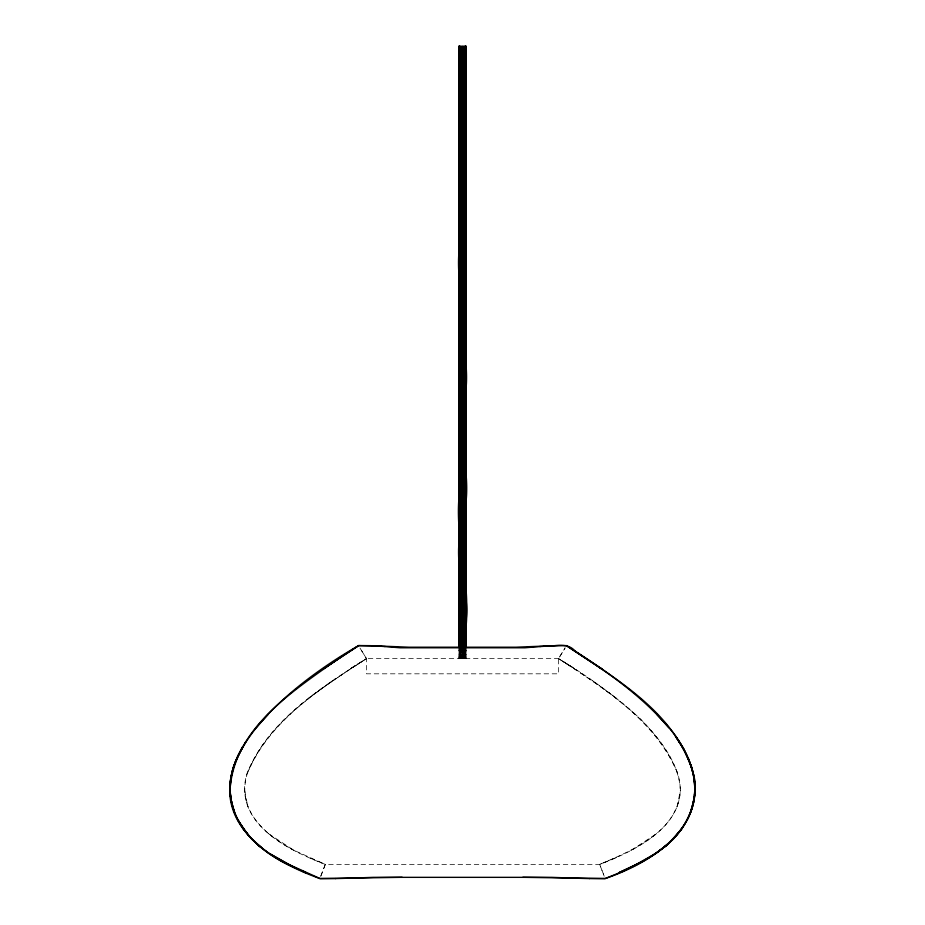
<?xml version="1.0" encoding="UTF-8"?>
<svg xmlns="http://www.w3.org/2000/svg" width="925" height="925" viewBox="0 0 925 925"><rect width="100%" height="100%" fill="white"/><g stroke="black" fill="none" stroke-linecap="round" stroke-linejoin="round"><path stroke-width="0.69" stroke-dasharray="4.62 3.47" d="M459.066 646.54L459.309 658.623L460.65 646.54L462.5 658.623L464.408 646.54L465.668 658.623L465.934 646.54L465.934 658.623L465.865 646.54L464.951 658.623L463.113 646.54M459.135 654.599L459.656 646.54L461.193 658.623L463.159 646.54L463.159 658.623L464.951 646.54L465.865 658.623L465.934 654.599L459.066 654.599L459.124 658.623L460.095 646.54L461.841 658.623L461.841 646.54L463.749 658.623L465.379 646.54L465.865 654.599M459.135 646.54L459.066 658.623L459.135 646.54L460.049 658.623L461.887 646.54L461.887 658.623L463.807 646.54L465.344 658.623L465.668 646.54L464.408 658.623L462.5 646.54L460.65 658.623L459.309 646.54L459.621 658.623L461.251 646.54L463.113 658.623M566.667 663.688C609.691 692.501 657.952 723.119 677.667 773.381C692.813 822.568 637.14 850.168 599.678 864.389L325.322 864.389C287.86 850.168 232.187 822.568 247.333 773.381C267.048 723.119 315.309 692.501 358.333 663.688M677.192 806.889L680.245 790.725M320.802 876.206L325.322 864.389L293.896 850.283L267.036 832.708M320.744 876.183L325.322 864.389L308.603 857.51M247.333 773.381C269.499 720.517 320.316 688.628 366.473 658.623L558.527 658.623C587.93 676.337 616.015 696.328 641.222 719.708C659.907 739.283 679.077 762.501 680.43 790.713C677.169 832.049 632.873 850.168 599.678 864.389L604.198 876.206M677.667 773.381C655.501 720.517 604.684 688.628 558.527 658.623L565.14 647.835L558.527 658.623L558.527 673.816L366.473 673.816L366.473 658.623L359.86 647.835L366.473 658.623C319.923 688.269 269.002 720.298 247.021 773.335C236.014 809.583 264.851 834.986 293.896 850.283M308.927 697.947L335.312 678.603M631.232 850.341L657.964 832.708M350.483 668.717L366.473 658.623L350.297 668.694M616.397 857.51L599.678 864.389L604.256 876.183M459.066 650.576L465.934 650.576M616.073 697.947L589.688 678.603M574.645 668.694L558.527 658.623L574.518 668.717M244.755 790.725L247.808 806.889M465.865 646.54L465.876 658.623M465.668 646.54L465.691 658.623M465.344 646.54L465.344 658.623M462.5 646.54L462.5 658.623M461.251 646.54L461.251 658.623M460.65 646.54L460.65 658.623M460.095 646.54L460.049 658.623M459.656 646.54L459.656 658.623M459.309 646.54L459.332 658.623M464.951 658.623L464.951 646.54L464.905 658.623M464.408 658.623L464.408 646.54L464.35 658.623M463.807 658.623L463.807 646.54L463.749 658.623"/><path stroke-width="1.39" d="M465.749 56.992L465.934 46.25L465.934 646.54L459.066 646.54L459.262 631.775M459.262 599.539L460.049 614.316L464.905 646.54L464.905 46.25L465.865 58.333L465.749 113.393M465.934 82.51L465.934 106.687L459.066 106.687L459.066 54.309L465.934 54.309L465.934 82.51L459.066 82.51M465.749 125.488L465.934 110.711L459.066 110.711L459.124 122.794L459.262 120.111M465.749 141.594L465.934 122.794L459.066 122.794C456.8 148.22 465.587 172.767 465.749 197.996M465.749 153.689L465.934 138.912L459.066 138.912C457.378 162.962 465.761 186.179 465.749 210.091M459.262 95.934L460.049 110.711L465.668 150.995L465.934 191.29L459.066 191.29L459.262 152.347M465.876 195.314L465.934 150.995L459.066 150.995L459.309 199.349L465.344 243.657L465.749 278.575M465.876 207.397L465.934 195.314L459.066 195.314C457.505 223.827 468.2 251.357 465.934 279.917L459.066 279.917L459.066 247.692L465.934 247.692L465.749 266.493M465.749 226.209L465.934 207.397L459.066 207.397L459.621 231.574L465.668 275.893L465.934 316.177L459.066 316.177L459.262 277.234M465.749 238.292L465.934 223.515L459.066 223.515L459.124 235.609L459.262 232.915M465.749 250.374L465.934 235.609L459.066 235.609C457.378 259.647 465.761 282.877 465.749 306.776M465.749 322.894L465.934 275.893L459.066 275.893L459.309 324.236L465.668 372.578L465.749 407.497M465.749 334.977L465.934 320.212L459.066 320.212C457.436 347.384 467.507 373.608 465.934 400.779L459.066 400.779L459.262 361.837M465.749 351.095L465.934 332.295L459.066 332.295C457.066 356.819 464.685 380.522 465.865 404.815M465.749 363.178L465.934 348.413L459.066 348.413C457.378 372.463 465.761 395.68 465.749 419.58M459.262 305.435C459.991 334.191 469.322 362.334 465.749 391.379M465.876 416.897L465.934 404.815L459.066 404.815C458.176 438.196 470.12 470.594 465.749 504.194M465.749 431.674L465.934 416.897L459.066 416.897C457.436 444.081 467.507 470.305 465.934 497.477L459.066 497.477L459.262 458.534M465.749 447.792L465.934 428.992L459.066 428.992C457.066 453.504 464.685 477.208 465.865 501.5M465.749 459.875L465.934 445.098L459.066 445.098C457.436 472.282 467.507 498.506 465.934 525.678L459.066 525.678L459.066 501.5L465.934 501.5L465.749 516.277M465.749 379.296L465.934 360.496L459.066 360.496L459.309 408.838L465.344 453.158L465.749 488.076M465.749 532.395L465.668 493.453L460.049 453.158L459.262 438.392M465.749 544.478L465.934 529.701L459.066 529.701C458.176 563.082 470.12 595.492 465.749 629.081M465.749 560.596L465.934 541.796L459.066 541.796C456.372 568.597 465.333 594.474 465.749 621.022M465.749 572.679L465.934 557.914L459.066 557.914C457.586 581.05 464.893 603.424 465.865 626.398M465.749 584.762L465.934 569.997L459.066 569.997C457.378 594.047 465.761 617.264 465.749 641.175M459.262 494.794C454.637 537.783 470.386 579.362 465.934 622.363L459.066 622.363L459.262 583.421M465.876 638.481L465.934 626.398L459.066 626.398L459.621 646.54L459.621 46.25L464.905 82.51L465.749 97.287M459.262 587.456C458.916 607.367 465.333 626.676 465.865 646.54L465.934 638.481L459.066 638.481L459.124 646.54L459.262 643.858M465.749 105.334C465.992 85.435 459.609 66.126 459.124 46.25L459.066 58.333L465.934 58.333L465.865 46.25L465.749 48.932M465.749 169.795L464.905 155.03L459.309 114.735L459.262 55.65M459.262 103.993L459.066 118.77L465.934 118.77C467.599 94.72 459.124 71.502 459.262 47.591M459.262 116.088L459.066 130.853L465.934 130.853C467.599 106.814 459.124 83.585 459.262 59.674M459.262 128.17L459.066 142.936L465.934 142.936C467.599 118.897 459.124 95.68 459.262 71.768M459.262 140.253L459.066 155.03L465.934 155.03C467.599 130.98 459.124 107.763 459.262 83.851M459.262 188.596L459.066 203.373L465.934 203.373C467.599 179.323 459.124 156.105 459.262 132.194M459.262 200.69L459.066 215.456L465.934 215.456C467.599 191.417 459.124 168.188 459.262 144.288M459.262 212.773L459.066 227.55L465.934 227.55C467.599 203.5 459.124 180.282 459.262 156.371M459.262 224.856L459.066 239.633L465.934 239.633C467.599 215.583 459.124 192.365 459.262 168.454M459.262 236.95L459.066 251.716L465.934 251.716C467.599 227.677 459.124 204.448 459.262 180.548M465.865 332.295C463.887 304.498 456.094 277.176 459.262 249.033M459.262 313.494L459.066 328.271L465.934 328.271C467.599 304.221 459.124 281.003 459.262 257.092M459.262 325.577L459.066 340.354L465.934 340.354C467.599 316.304 459.124 293.086 459.262 269.175M459.262 337.671L459.066 352.437L465.934 352.437L465.344 332.295L459.309 287.976M459.262 349.754L459.066 364.531L465.934 364.531C467.599 340.481 459.124 317.263 459.262 293.352M459.262 410.18L459.066 424.957L465.934 424.957C467.599 400.918 459.124 377.689 459.262 353.778M459.262 422.274L459.066 437.039L465.934 437.039C467.599 413.001 459.124 389.772 459.262 365.872M459.262 434.357L459.066 449.134L465.934 449.134C467.599 425.084 459.124 401.866 459.262 377.955M459.262 446.44L459.066 461.217L465.934 461.217C467.599 437.167 459.124 413.949 459.262 390.038M465.865 557.914L459.309 505.536L459.066 457.193L465.934 457.193L465.749 475.993M459.262 522.995L459.066 537.76L465.934 537.76C467.599 513.722 459.124 490.493 459.262 466.593M459.262 535.078L459.066 549.855L465.934 549.855C467.599 525.805 459.124 502.587 459.262 478.676M459.262 547.161L459.066 561.938L465.934 561.938C467.599 537.887 459.124 514.67 459.262 490.759M459.262 571.338L459.066 586.115L465.934 586.115C467.599 562.065 459.124 538.847 459.262 514.936M465.749 85.193L464.905 70.427L461.193 46.25L461.193 646.54L459.124 626.398L459.066 582.079L465.934 582.079L465.749 600.88M459.262 619.681L459.066 634.457L465.934 634.457C467.599 610.407 459.124 587.19 459.262 563.279M465.749 52.968L465.668 46.25L465.668 646.54L460.049 606.257L459.262 591.48M465.749 61.027L465.876 58.333M465.749 65.051L464.35 46.25L464.35 646.54L460.049 618.339L459.262 603.562M465.749 73.11L465.344 62.368L463.113 46.25L463.113 646.54L459.309 618.339M465.749 69.074L463.749 46.25L463.749 646.54L460.049 622.363L459.262 607.598M465.749 77.133L465.344 66.392L462.5 46.25L462.5 646.54L459.621 626.398L459.262 611.622M465.749 81.169L464.905 66.392L461.841 46.25L461.841 646.54L459.124 622.363M465.749 89.228L464.905 74.451L460.592 46.25L460.592 646.54L459.262 627.74M465.749 93.252L464.905 78.475L460.049 46.25L460.049 646.54L459.124 634.457M465.749 101.311L464.905 86.534L459.309 46.25L459.309 646.54L459.262 639.822M465.749 109.37L465.876 106.687M465.749 117.429C465.992 97.518 459.609 78.209 459.124 58.333M465.749 121.453L465.876 118.77M465.749 129.512C466.038 107.381 458.048 85.909 459.262 63.709M465.749 133.535L465.876 130.853M465.749 137.571C466.108 116.77 458.812 96.593 459.262 75.792M465.749 145.63L465.876 142.936M465.749 149.653C466.108 128.852 458.812 108.688 459.262 87.887M465.749 157.713L465.876 155.03M465.749 161.748C466.108 140.947 458.812 120.77 459.262 99.969M465.749 165.772C465.992 145.861 459.609 126.552 459.124 106.687M465.749 173.831C466.108 153.03 458.812 132.853 459.262 112.052M465.749 181.89C466.003 160.638 458.719 140.045 459.124 118.77M465.749 177.854L464.905 163.089L459.309 122.794M465.749 185.913C466.108 165.113 458.812 144.936 459.262 124.135M465.749 189.949C465.992 170.038 459.609 150.729 459.124 130.853M465.749 193.972L465.876 191.29M465.749 202.032C465.992 182.121 459.609 162.812 459.124 142.936M465.749 206.055L465.876 203.373M465.749 214.114C465.992 194.215 459.609 174.906 459.124 155.03M465.749 218.15L465.876 215.456M465.749 222.173C466.108 201.373 458.812 181.196 459.262 160.395M465.749 230.233L465.876 227.55M465.749 234.256L464.905 219.491L459.309 179.196M465.749 242.315L465.876 239.633M465.749 246.351C466.108 225.55 458.812 205.373 459.262 184.572M465.749 254.41L465.876 251.716M465.749 258.433C466.108 237.633 458.812 217.456 459.262 196.655M465.749 262.457C465.992 242.558 459.609 223.249 459.124 203.373M465.749 270.516C466.108 249.727 458.812 229.55 459.262 208.749M465.749 274.552C465.992 254.641 459.609 235.332 459.124 215.456M465.749 282.611L465.876 279.917M465.749 290.67L464.905 275.893L459.309 235.609M465.749 286.634C465.992 266.724 459.609 247.414 459.124 227.55M465.749 294.693C466.038 272.563 458.048 251.091 459.262 228.891M465.749 298.717C465.992 278.818 459.609 259.509 459.124 239.633M465.749 302.752C466.108 281.952 458.812 261.775 459.262 240.974M465.749 310.812C465.992 290.901 459.609 271.592 459.124 251.716M465.749 314.835C466.108 294.034 458.812 273.858 459.262 253.057M465.749 318.871L465.876 316.177M465.749 326.918C466.108 306.129 458.812 285.952 459.262 265.151M465.749 330.953L465.876 328.271M465.749 339.012C465.992 319.102 459.609 299.792 459.124 279.917M465.749 347.072C466.038 324.929 458.048 303.469 459.262 281.258M465.749 343.036L465.876 340.354M465.749 355.131L465.876 352.437M465.749 359.154C466.108 338.353 458.812 318.177 459.262 297.376M465.749 367.213L465.876 364.531M465.749 371.237C466.108 350.436 458.812 330.271 459.262 309.47M465.749 375.272C465.992 355.362 459.609 336.053 459.124 316.177M465.749 383.332C466.108 362.531 458.812 342.354 459.262 321.553M465.749 387.355C465.992 367.445 459.609 348.135 459.124 328.271M465.749 395.414C466.108 374.613 458.812 354.437 459.262 333.636M465.749 403.473C466.003 382.222 458.719 361.629 459.124 340.354M465.749 399.438L464.905 384.673L459.309 344.377M465.749 411.533C465.992 391.622 459.609 372.312 459.124 352.437M465.749 415.556L465.876 412.874M465.749 423.615C465.992 403.705 459.609 384.395 459.124 364.531M465.749 427.639L465.876 424.957M465.749 435.698C466.108 414.897 458.812 394.732 459.262 373.931M465.749 439.733L465.876 437.039M465.749 443.757C466.108 422.956 458.812 402.78 459.262 381.979M465.749 455.84L464.905 441.075L459.309 400.779M465.749 451.816L465.876 449.134M465.749 463.899L465.876 461.217M465.749 467.934C466.108 447.133 458.812 426.957 459.262 406.156M465.749 471.958C465.992 452.059 459.609 432.738 459.124 412.874M465.749 480.017C466.108 459.216 458.812 439.04 459.262 418.239M465.749 484.041C465.992 464.142 459.609 444.833 459.124 424.957M465.749 492.1C466.108 471.311 458.812 451.134 459.262 430.333M465.749 496.135C465.992 476.225 459.609 456.915 459.124 437.039M465.749 500.159L465.876 497.477M465.749 512.253C466.003 491.002 458.719 470.409 459.124 449.134M465.749 508.218L464.905 493.453L459.309 453.158M465.749 520.301C465.992 500.402 459.609 481.092 459.124 461.217M465.749 524.336C466.108 503.535 458.812 483.359 459.262 462.558M465.749 528.36L465.876 525.678M465.749 536.419C466.108 515.618 458.812 495.442 459.262 474.641M465.749 540.454L465.876 537.76M465.749 548.502C466.108 527.712 458.812 507.536 459.262 486.735M465.749 552.537L465.876 549.855M465.749 556.561C465.992 536.662 459.609 517.352 459.124 497.477M465.749 564.62L464.905 549.855L459.309 509.559M465.749 568.655C466.038 546.513 458.048 525.053 459.262 502.853M465.749 576.714L465.876 574.02M465.749 580.738C466.108 559.937 458.812 539.761 459.262 518.96M465.749 588.797L465.876 586.115M465.749 592.821C466.108 572.02 458.812 551.855 459.262 531.054M465.749 596.856C465.992 576.946 459.609 557.636 459.124 537.76M465.749 604.915C466.108 584.114 458.812 563.938 459.262 543.137M465.749 608.939C465.992 589.028 459.609 569.719 459.124 549.855M465.749 612.963C466.108 592.173 458.812 571.997 459.262 551.196M465.749 616.998L464.905 602.221L459.309 561.938M465.749 625.057L465.876 622.363M465.749 633.116C465.992 613.206 459.609 593.896 459.124 574.02M465.749 637.14C466.108 616.339 458.812 596.163 459.262 575.362M465.749 645.199C465.992 625.288 459.609 605.979 459.124 586.115M465.865 110.711C465.333 90.847 458.916 71.526 459.262 51.627M459.135 70.427L459.262 67.733M459.262 79.828C458.916 99.738 465.333 119.047 465.865 138.912M459.262 91.91C458.916 111.821 465.333 131.13 465.865 150.995M459.135 110.711L459.262 108.028M459.135 138.912L459.262 136.229M459.135 150.995L459.262 148.312M459.262 164.43C458.916 184.341 465.333 203.65 465.865 223.515M459.262 172.489C458.199 193.787 465.217 214.403 465.865 235.609M459.135 179.196L459.262 176.513M459.135 195.314L459.262 192.631M459.135 207.397L459.262 204.714M459.262 216.808C458.916 236.708 465.333 256.028 465.865 275.893M459.135 223.515L459.262 220.832M459.135 247.692L459.262 245.009M459.262 261.116C458.916 281.027 465.333 300.336 465.865 320.212M459.135 275.893L459.262 273.21M459.135 287.976L459.262 285.293M459.262 289.317C458.916 309.228 465.333 328.537 465.865 348.413M459.262 301.411C458.916 321.322 465.333 340.631 465.865 360.496M459.135 320.212L459.262 317.518M459.135 332.295L459.262 329.612M459.135 344.377L459.262 341.695M459.135 348.413L459.262 345.719M459.135 360.496L459.262 357.813M459.262 369.896C458.916 389.807 465.333 409.116 465.865 428.992M459.262 386.014C458.916 405.925 465.333 425.234 465.865 445.098M459.262 394.073C458.199 415.371 465.217 435.987 465.865 457.193M459.262 398.097L459.066 412.874L465.934 412.874L465.865 400.779M459.135 404.815L459.262 402.132M459.135 416.897L459.262 414.215M459.135 428.992L459.262 426.298M459.135 445.098L459.262 442.416M459.135 453.158L459.262 450.475M459.135 457.193L459.262 454.499M459.262 470.617C458.916 490.528 465.333 509.837 465.865 529.701M459.262 482.7C458.916 502.61 465.333 521.92 465.865 541.796M459.135 501.5L459.262 498.818M459.135 509.559L459.262 506.877M459.262 510.901C458.916 530.811 465.333 550.121 465.865 569.997M459.135 529.701L459.262 527.019M459.135 541.796L459.262 539.102M459.135 557.914L459.262 555.22M459.262 559.255L459.066 574.02L465.934 574.02L465.865 561.938M459.135 569.997L459.262 567.314M459.135 582.079L459.262 579.397M459.262 595.515L460.049 610.28L465.344 646.54L465.344 46.25L465.865 54.309M459.135 618.339L459.262 615.657M459.135 626.398L459.262 623.716M459.135 638.481L459.262 635.799M341.221 656.681C295.26 689.68 234.302 726.981 230.024 789.545C231.215 837.934 280.032 864.135 319.83 878.542L335.567 878.577M230.787 781.07C225.342 820.648 259.093 852.607 292.705 866.656L269.857 853.787L292.705 866.656M230.695 779.035C229.088 790.228 230.811 801.744 234.545 812.358L231.053 799.986M540.003 646.587A48.678 1.85 -5.2 0 1 554.329 645.685C561.903 644.829 569.65 644.656 575.234 651.165C608.222 672.51 640.747 695.554 666.786 725.258C689.726 750.337 705.081 788.678 686.674 820.683C694.952 805.27 697.311 786.678 692.328 769.843M589.433 878.577L605.1 878.577C642.031 864.077 686.951 843.057 693.785 799.096M694.293 795.003L694.976 789.545L693.704 775.416L691.553 767.022L694.305 779.035M693.276 803.201L694.744 793.985L694.872 784.735L693.704 775.416M233.898 765.819L236.153 759.795L233.008 768.444L230.984 777.705L233.447 767.022C229.816 778.7 229.042 791.233 231.724 803.201M690.455 812.358L693.947 799.986M233.008 768.444L236.95 757.783M522.856 877.282L605.17 878.542C648.136 863.973 701.162 831.957 694.594 779.104C680.095 715.21 616.871 679.401 566.377 645.627L566.285 645.558M237.586 756.5L242.489 747.03L236.603 758.581L245.9 741.549M686.651 820.764C675.1 842.432 653.628 855.972 632.295 866.656L655.143 853.787M673.504 838.825L665.017 846.653L673.504 838.825L681.783 828.742L669.365 842.883L655.166 853.914M256.109 727.767L268.331 714.227M358.715 645.558L323.068 669.018L358.715 645.558L370.728 645.662A48.678 1.873 5.2 0 1 384.997 646.563M632.295 866.656L637.857 863.742L622.132 871.269M632.388 866.725L638.03 863.869L619.264 872.714L637.996 863.881M637.799 863.742L619.253 872.657L622.247 871.385M540.188 646.552L524.914 647.789L400.086 647.789L384.812 646.552M543.946 646.112L566.377 645.627L601.932 669.018L599.805 667.549M402.144 877.282L320.096 878.577L287.201 863.742M459.066 50.274L465.934 50.274M459.066 62.368L465.934 62.368M459.066 66.392L465.934 66.392M459.066 70.427L465.934 70.427M459.066 74.451L465.934 74.451M459.066 78.475L465.934 78.475M459.066 86.534L465.934 86.534M459.066 90.569L465.934 90.569M459.066 94.593L465.934 94.593M459.066 98.628L465.934 98.628M459.066 102.652L465.934 102.652M459.066 114.735L465.934 114.735M459.066 126.829L465.934 126.829M459.066 134.888L465.934 134.888M459.066 146.971L465.934 146.971M459.066 159.054L465.934 159.054M459.066 163.089L465.934 163.089M459.066 167.113L465.934 167.113M459.066 171.148L465.934 171.148M459.066 175.172L465.934 175.172M459.066 179.196L465.934 179.196M459.066 183.231L465.934 183.231M459.066 187.255L465.934 187.255M459.066 199.349L465.934 199.349M459.066 211.432L465.934 211.432M459.066 219.491L465.934 219.491M459.066 231.574L465.934 231.574M459.066 243.657L465.934 243.657M459.066 255.751L465.934 255.751M459.066 259.775L465.934 259.775M459.066 263.81L465.934 263.81M459.066 267.834L465.934 267.834M459.066 271.858L465.934 271.858M459.066 283.952L465.934 283.952M459.066 287.976L465.934 287.976M459.066 292.011L465.934 292.011M459.066 296.035L465.934 296.035M459.066 300.07L465.934 300.07M459.066 304.094L465.934 304.094M459.066 308.118L465.934 308.118M459.066 312.153L465.934 312.153M459.066 324.236L465.934 324.236M459.066 336.318L465.934 336.318M459.066 344.377L465.934 344.377M459.066 356.472L465.934 356.472M459.066 368.555L465.934 368.555M459.066 372.578L465.934 372.578M459.066 376.614L465.934 376.614M459.066 380.637L465.934 380.637M459.066 384.673L465.934 384.673M459.066 388.697L465.934 388.697M459.066 392.732L465.934 392.732M459.066 396.756L465.934 396.756M459.066 408.838L465.934 408.838M459.066 420.933L465.934 420.933M459.066 433.016L465.934 433.016M459.066 441.075L465.934 441.075M459.066 453.158L465.934 453.158M459.066 465.24L465.934 465.24M459.066 469.276L465.934 469.276M459.066 473.299L465.934 473.299M459.066 477.335L465.934 477.335M459.066 481.358L465.934 481.358M459.066 485.394L465.934 485.394M459.066 489.417L465.934 489.417M459.066 493.453L465.934 493.453M459.066 505.536L465.934 505.536M459.066 509.559L465.934 509.559M459.066 513.595L465.934 513.595M459.066 517.618L465.934 517.618M459.066 521.654L465.934 521.654M459.066 533.737L465.934 533.737M459.066 545.819L465.934 545.819M459.066 553.878L465.934 553.878M459.066 565.961L465.934 565.961M459.066 578.056L465.934 578.056M459.066 590.138L465.934 590.138M459.066 594.162L465.934 594.162M459.066 598.197L465.934 598.197M459.066 602.221L465.934 602.221M459.066 606.257L465.934 606.257M459.066 610.28L465.934 610.28M459.066 614.316L465.934 614.316M459.066 618.339L465.934 618.339M459.066 630.422L465.934 630.422M459.066 642.517L465.934 642.517M381.054 646.112L358.623 645.627C291.375 683.702 164.847 780.607 269.834 853.914M302.752 871.385L305.736 872.714L302.868 871.269M287.004 863.881L305.736 872.714M262.399 848.572L248.987 836.107L238.326 820.683L244.258 830.211M251.496 838.825L259.983 846.653L251.496 838.825L243.217 828.742M656.669 714.227L668.891 727.767M681.713 745.827L675.412 736.196L684.234 750.094L691.056 765.703M679.1 741.549L684.234 750.094M687.425 756.592L682.511 747.03L688.397 758.581L691.993 768.444L688.05 757.783M459.309 70.427L465.865 122.794M465.865 247.692L459.124 191.29M465.865 582.079L459.124 525.678M465.865 634.457L465.934 646.54M459.066 46.25L459.124 54.309M465.876 46.25L465.876 646.54M459.135 46.25L459.135 646.54M335.509 878.577A59.882 1.029 -2.4 0 0 353.674 878.056L373.342 877.339L551.658 877.339L571.326 878.056A59.882 1.029 2.4 0 0 589.491 878.588M380.996 646.112A66.866 0.74 2.6 0 1 408.896 647.211L516.104 647.211A66.866 0.74 -2.6 0 1 544.004 646.112"/></g></svg>
